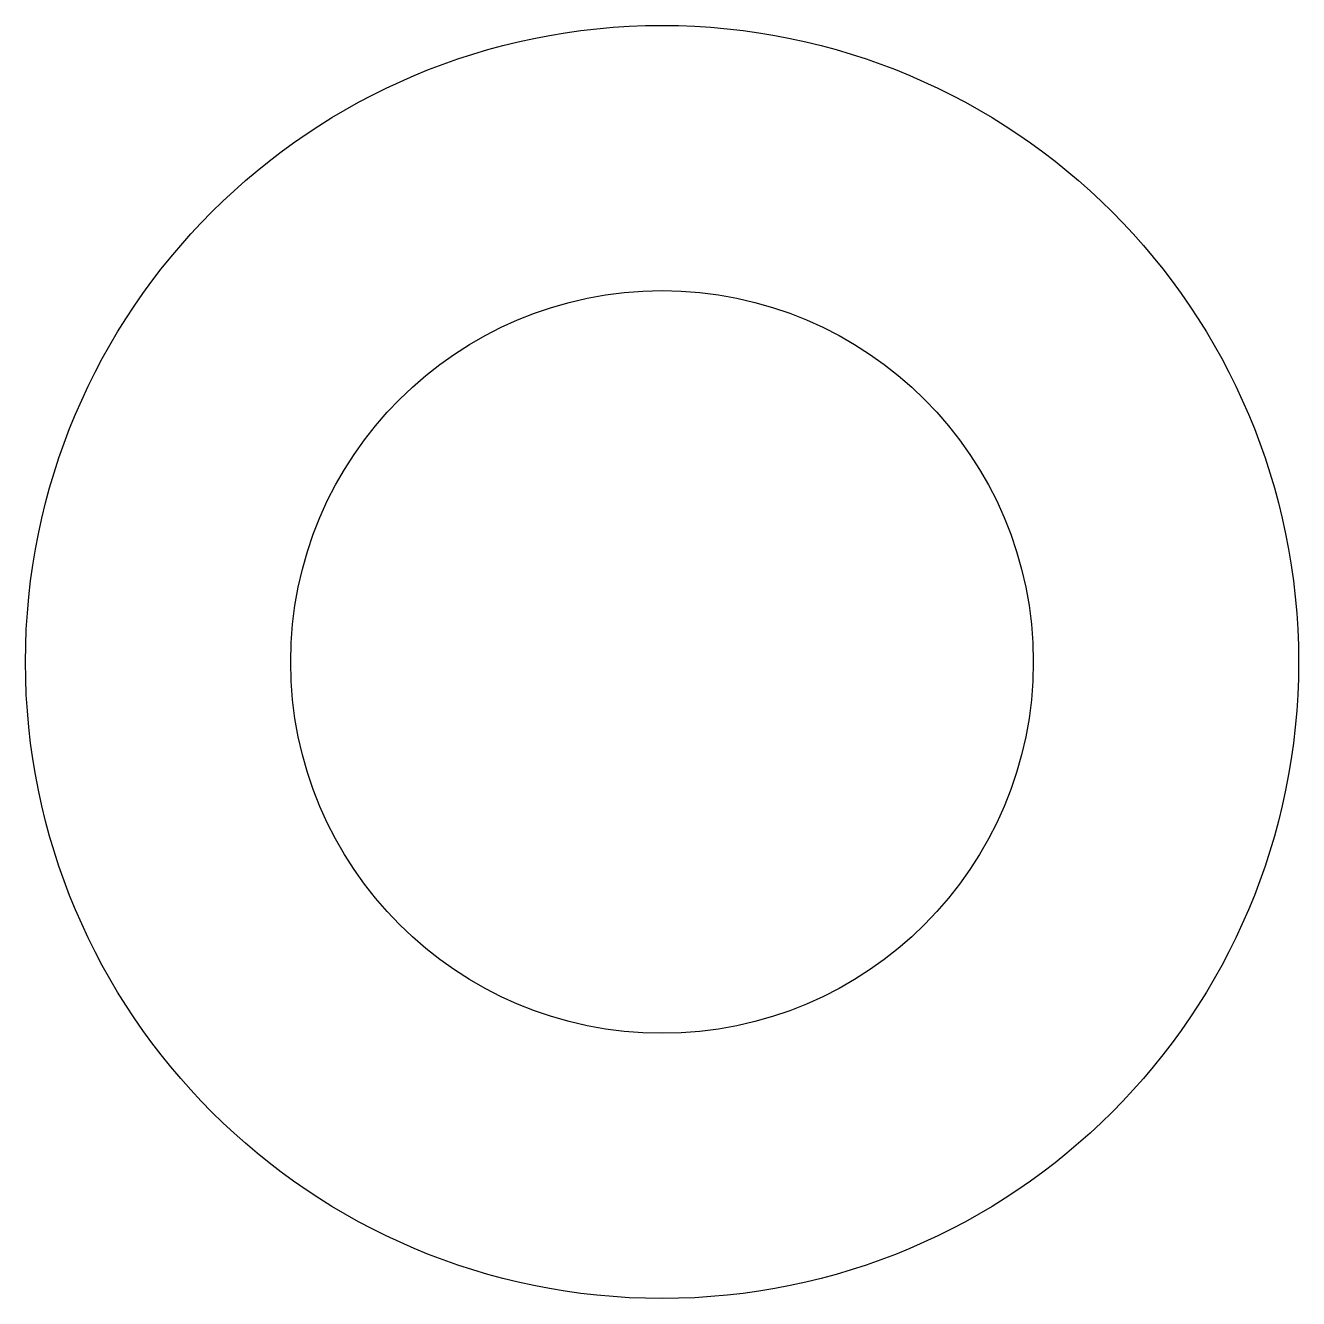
# Model space of a CAD drawing. Header units: inches. Extents: x 63.8 to 87.8, y 124.9 to 148.9.
import ezdxf

# ---------------------------------------------------------------- set-up
doc = ezdxf.new("R2010")
doc.units = ezdxf.units.IN
doc.header["$MEASUREMENT"] = 0

msp = doc.modelspace()

# ---------------------------------------------------------------- linework, layer by layer
for radius in [12, 7]:
    msp.add_circle((75.813, 136.86, 10), radius)

doc.saveas('drawing.dxf')
